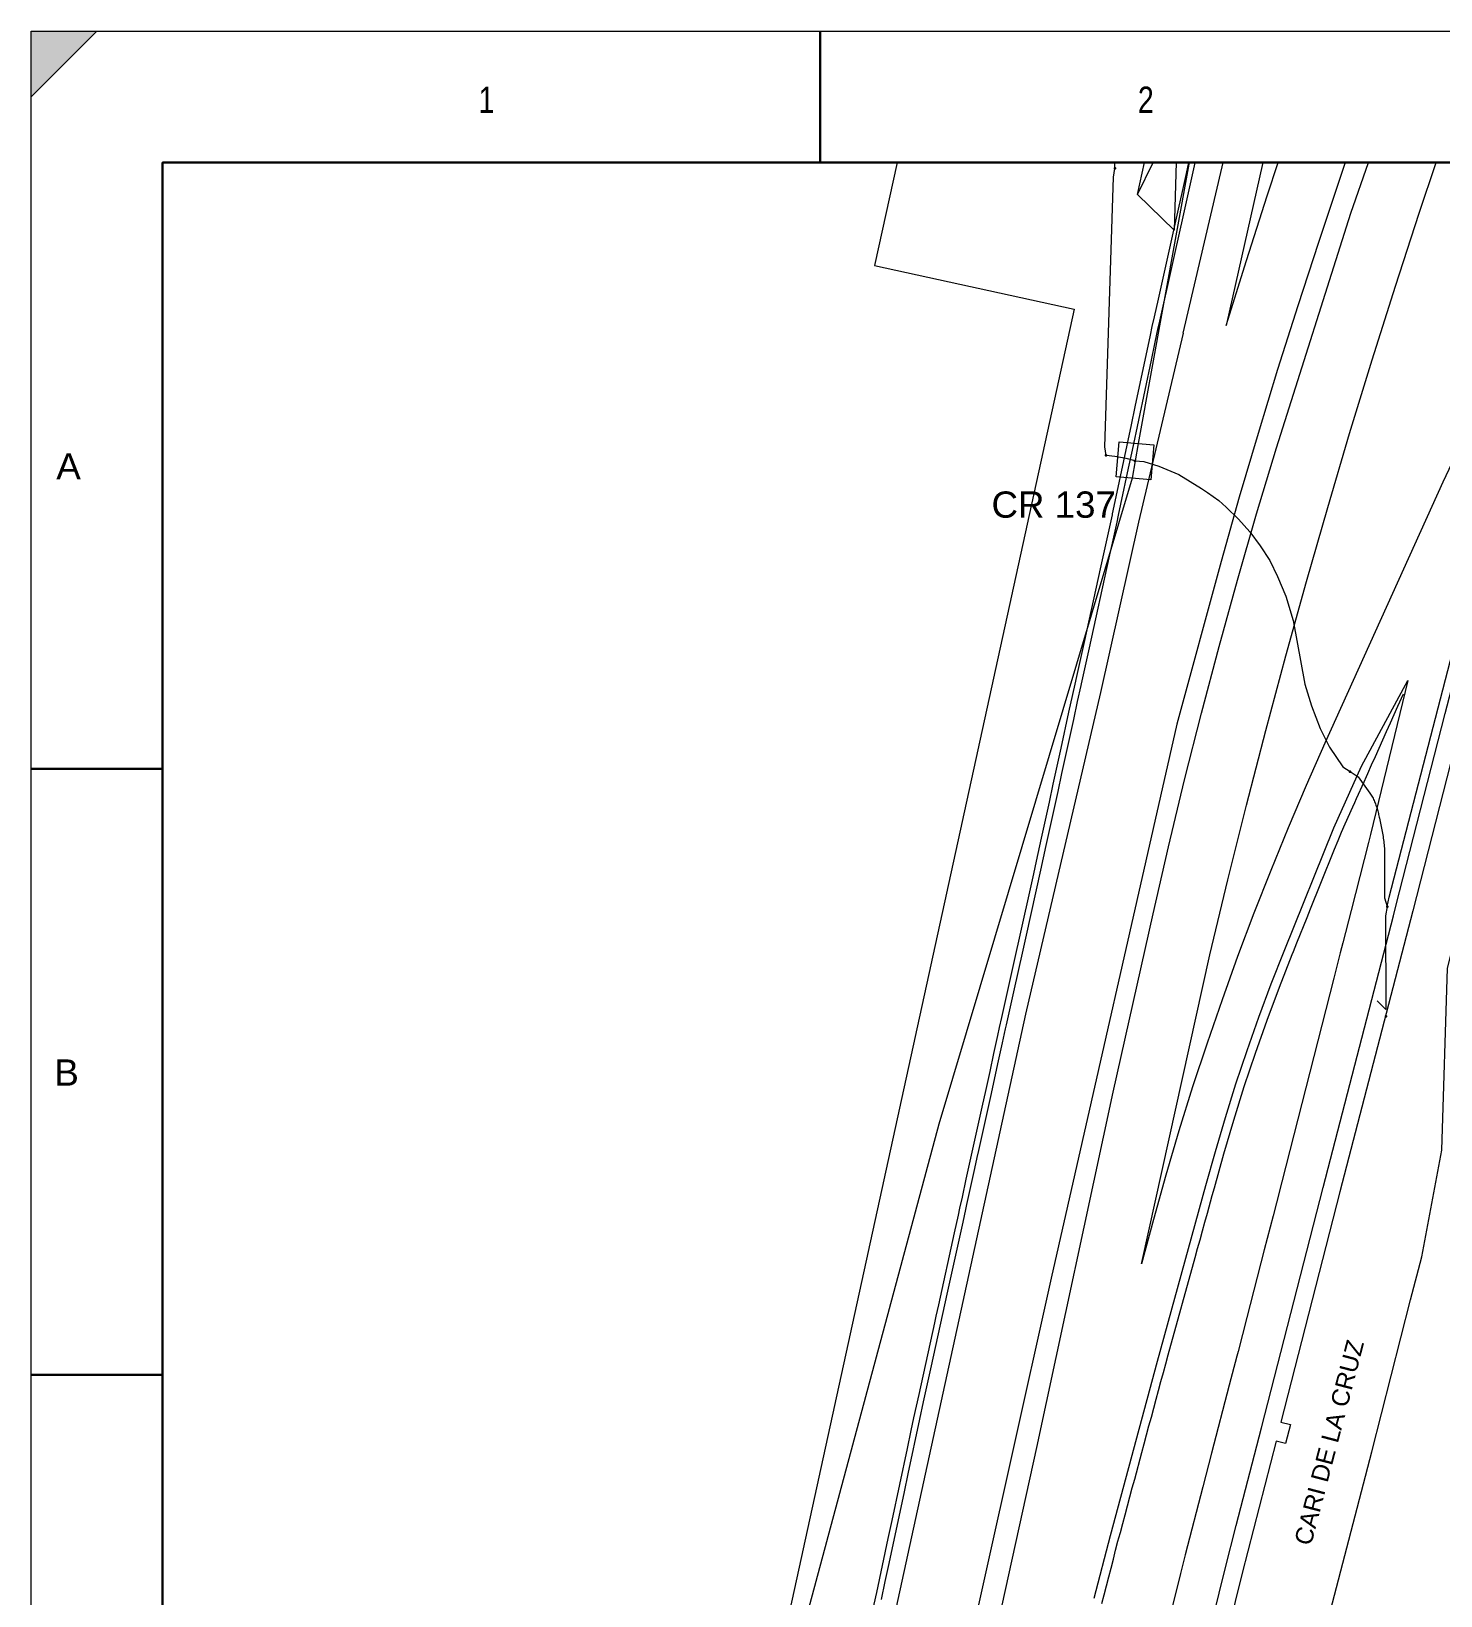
# Model space of a CAD drawing. Header units: millimetres. Extents: x 563728 to 564359, y 4765109 to 4765554.
# Drawn here: x 563728.3 to 563889.3, y 4765375.4 to 4765554.1 of the extents above; entities that cross this region are included whole.
import ezdxf
from ezdxf.enums import TextEntityAlignment as Align

# ---------------------------------------------------------------- set-up
doc = ezdxf.new("R2010")
doc.units = ezdxf.units.MM
for name, color, linetype, lineweight in [('1 CANALIZACIONES', 7, 'Continuous', 0), ('1 ESTRUCTURAS', 7, 'Continuous', 0), ('3 Canalizacion Arquetas Armario otros proyectos - Kanalizazioak Kutxatila Armairua beste proiektuak', 7, 'Continuous', 0), ('51 Canalización existente capilar y textos - Lehendik dagoen kanalizazio kapilarrak eta testuak', 7, 'Continuous', 0), ('58 Formato plano y líneas de solape - Planoaren formatua eta gainjartze marrak', 7, 'Continuous', 0), ('7 Cartografía - Kartografia', 7, 'Continuous', 0), ('Default', 7, 'Continuous', 0)]:
    doc.layers.add(name, color=color, linetype=linetype, lineweight=lineweight)
doc.styles.add('StyleArial', font='arial.ttf')

msp = doc.modelspace()

# ---------------------------------------------------------------- hatches: boundary and pattern name
at = {"layer": '58 Formato plano y líneas de solape - Planoaren formatua eta gainjartze marrak', "linetype": 'Continuous'}
msp.add_hatch(color=7, dxfattribs=at).paths.add_polyline_path([(563728.29, 4765546.58), (563728.29, 4765554.08), (563735.79, 4765554.08)])

# ---------------------------------------------------------------- linework, layer by layer
at = {"layer": '1 CANALIZACIONES', "color": 4, "linetype": 'Continuous', "lineweight": 13, "flags": 128}
msp.add_lwpolyline([(563852.07, 4765538.41), (563852.07, 4765539.08)], dxfattribs=at)
at = {"layer": '1 CANALIZACIONES', "color": 6, "linetype": 'Continuous', "lineweight": 13, "flags": 128}
for points in [[(563860.55, 4765539.08), (563860.52, 4765538.91), (563854.75, 4765506.97), (563854.38, 4765505)], [(563883.18, 4765454.09), (563883.41, 4765455.16), (563898.22, 4765512.41), (563898.92, 4765514.94), (563899.7, 4765517.44), (563900.56, 4765519.91), (563901.51, 4765522.36), (563902.53, 4765524.77), (563903.63, 4765527.15), (563904.8, 4765529.49), (563906.06, 4765531.79), (563910.17, 4765539.08)], [(563851.07, 4765505.63), (563850.92, 4765506.61), (563851.91, 4765537.42), (563852.07, 4765538.41)], [(563854.38, 4765505), (563854.05, 4765503.02), (563831.96, 4765429.24), (563816.44, 4765371.46), (563816.03, 4765369.33)], [(563854.38, 4765505), (563853.36, 4765505.27), (563852.06, 4765505.49), (563851.07, 4765505.63)], [(563854.38, 4765505), (563855.38, 4765504.93), (563857.1, 4765504.4), (563859.38, 4765503.44), (563861.97, 4765501.85), (563862.67, 4765501.39), (563863.94, 4765500.46), (563864.8, 4765499.72), (563866.18, 4765498.33), (563867.49, 4765496.88), (563868.66, 4765495.31), (563869.76, 4765493.61), (563870.67, 4765491.79), (563871.61, 4765489.55), (563872.44, 4765486.76), (563873.76, 4765479.48), (563874.54, 4765477.01), (563875.51, 4765474.45), (563876.61, 4765472.29), (563878.1, 4765470.05), (563878.94, 4765469.51)], [(563878.94, 4765469.51), (563879.88, 4765468.9), (563881.21, 4765467.05), (563881.29, 4765466.93), (563881.37, 4765466.82), (563881.44, 4765466.7), (563881.5, 4765466.58), (563881.57, 4765466.46), (563881.63, 4765466.33), (563881.69, 4765466.21), (563881.75, 4765466.07), (563881.8, 4765465.95), (563881.84, 4765465.82), (563881.89, 4765465.68), (563881.94, 4765465.55), (563881.98, 4765465.41), (563882.02, 4765465.28), (563882.06, 4765465.14), (563882.1, 4765465.01), (563882.14, 4765464.87), (563882.17, 4765464.73), (563882.2, 4765464.59), (563882.23, 4765464.46), (563882.27, 4765464.32), (563882.3, 4765464.18), (563882.34, 4765463.99), (563882.38, 4765463.8), (563882.42, 4765463.61), (563882.46, 4765463.42), (563882.5, 4765463.24), (563882.54, 4765463.05), (563882.58, 4765462.86), (563882.61, 4765462.67), (563882.65, 4765462.48), (563882.68, 4765462.29), (563882.71, 4765462.1), (563882.74, 4765461.91), (563882.77, 4765461.72), (563882.79, 4765461.54), (563882.81, 4765461.34), (563882.83, 4765461.15), (563882.85, 4765460.96), (563882.86, 4765460.77), (563882.87, 4765460.58), (563882.88, 4765460.39), (563882.89, 4765460.2), (563882.89, 4765460.01), (563882.89, 4765455.1), (563883.18, 4765454.09)], [(563883.18, 4765454.09), (563882.98, 4765453.02), (563883.04, 4765442.34), (563882.04, 4765443.34)]]:
    msp.add_lwpolyline(points, dxfattribs=at)
at = {"layer": '1 ESTRUCTURAS', "color": 7, "linetype": 'Continuous', "lineweight": 30}
for p in [(563852.07, 4765538.41), (563851.07, 4765505.63), (563854.38, 4765505), (563878.94, 4765469.51), (563883.18, 4765454.09), (563883.04, 4765441.56)]:
    msp.add_point(p, dxfattribs=at)
at = {"layer": '3 Canalizacion Arquetas Armario otros proyectos - Kanalizazioak Kutxatila Armairua beste proiektuak', "color": 6, "linetype": 'Continuous', "lineweight": 13, "flags": 128}
msp.add_lwpolyline([(563852.56, 4765507.17), (563856.54, 4765506.82), (563856.19, 4765502.83), (563852.21, 4765503.18), (563852.56, 4765507.17)], dxfattribs=at)
at = {"layer": '58 Formato plano y líneas de solape - Planoaren formatua eta gainjartze marrak', "color": 7, "linetype": 'Continuous', "lineweight": 0}
msp.add_line((563728.29, 4765554.08), (563743.29, 4765554.08), dxfattribs=at)
at = {"layer": '58 Formato plano y líneas de solape - Planoaren formatua eta gainjartze marrak', "color": 7, "linetype": 'Continuous', "lineweight": 30}
for p, q in [((563818.39, 4765539.08), (563818.39, 4765554.08)), ((563743.29, 4765539.08), (563743.29, 4765469.83)), ((563743.29, 4765469.83), (563728.29, 4765469.83)), ((563743.29, 4765400.58), (563728.29, 4765400.58))]:
    msp.add_line(p, q, dxfattribs=at)
at = {"layer": '58 Formato plano y líneas de solape - Planoaren formatua eta gainjartze marrak', "color": 7, "linetype": 'Continuous', "lineweight": 0, "flags": 128}
for points in [[(563728.29, 4765554.08), (564359.04, 4765554.08), (564359.04, 4765108.58), (563728.29, 4765108.58), (563728.29, 4765554.08)], [(563728.29, 4765546.58), (563728.29, 4765554.08), (563735.79, 4765554.08), (563728.29, 4765546.58)]]:
    msp.add_lwpolyline(points, dxfattribs=at)
at = {"layer": '58 Formato plano y líneas de solape - Planoaren formatua eta gainjartze marrak', "color": 7, "linetype": 'Continuous', "lineweight": 30, "flags": 128}
msp.add_lwpolyline([(563743.29, 4765123.58), (563743.29, 4765539.08), (564344.04, 4765539.08), (564344.04, 4765123.58), (564344.04, 4765123.58), (564344.04, 4765123.58), (564344.04, 4765123.58), (564344.04, 4765123.58), (563743.29, 4765123.58)], dxfattribs=at)
at = {"layer": '7 Cartografía - Kartografia', "color": 253, "linetype": 'Continuous', "lineweight": 0, "true_color": 0x9a9a9a, "flags": 128}
for points in [[(563827.2, 4765539.08), (563824.61, 4765527.33), (563847.41, 4765522.33), (563814.69, 4765372.53), (563813.7, 4765373.1), (563798.35, 4765305.67), (563743.29, 4765318.05)], [(563878.39, 4765539.08), (563875.35, 4765529.95), (563872.97, 4765522.71), (563870.67, 4765515.44), (563868.44, 4765508.15), (563866.29, 4765500.84), (563864.22, 4765493.5), (563859.17, 4765474.92), (563844.79, 4765411.64), (563840.18, 4765390.92), (563835.16, 4765368.36), (563830.34, 4765346.52), (563825.62, 4765325.09), (563820.05, 4765300), (563817.17, 4765287.01), (563802.74, 4765222.32), (563802.3, 4765220.31), (563794.64, 4765185.38), (563789.81, 4765164.6), (563785.92, 4765147.99), (563780.77, 4765123.58)], [(563824.4, 4765373.56), (563824.87, 4765375.75), (563826.18, 4765381.91), (563826.62, 4765383.96), (563828.37, 4765392.18), (563828.81, 4765394.23), (563829.12, 4765395.7), (563829.7, 4765398.34), (563831.5, 4765406.55), (563831.66, 4765407.29), (563831.95, 4765408.6), (563833.75, 4765416.8), (563834.2, 4765418.85), (563834.37, 4765419.63), (563834.65, 4765420.91), (563835.1, 4765422.96), (563835.55, 4765425.01), (563836, 4765427.06), (563836.45, 4765429.11), (563836.9, 4765431.16), (563837.36, 4765433.21), (563837.81, 4765435.26), (563838.26, 4765437.31), (563838.71, 4765439.37), (563838.91, 4765440.26), (563839.16, 4765441.42), (563839.62, 4765443.47), (563840.07, 4765445.52), (563840.53, 4765447.57), (563842.35, 4765455.77), (563842.8, 4765457.82), (563843.12, 4765459.27), (563843.7, 4765461.92), (563844.15, 4765463.97), (563844.6, 4765466.02), (563845.04, 4765468.07), (563845.49, 4765470.13), (563845.94, 4765472.18), (563846.83, 4765476.28), (563847.28, 4765478.33), (563847.53, 4765479.48), (563847.73, 4765480.38), (563848.18, 4765482.44), (563848.63, 4765484.49), (563850.43, 4765492.69), (563850.88, 4765494.74), (563851.79, 4765498.84), (563851.81, 4765498.94), (563852.22, 4765500.89), (563853.96, 4765509.11), (563854.4, 4765511.16), (563856.14, 4765519.38), (563856.35, 4765520.34), (563856.59, 4765521.44), (563857.05, 4765523.49), (563857.5, 4765525.54), (563857.96, 4765527.59), (563858.87, 4765531.69), (563859.33, 4765533.74), (563859.79, 4765535.79), (563860.24, 4765537.84), (563860.52, 4765539.08)], [(563825.41, 4765374.92), (563825.84, 4765376.97), (563826.28, 4765379.03), (563828.03, 4765387.24), (563828.47, 4765389.3), (563829.8, 4765395.55), (563830.23, 4765397.51), (563830.68, 4765399.56), (563831.13, 4765401.61), (563832.93, 4765409.82), (563833.38, 4765411.87), (563834.73, 4765418.02), (563835.05, 4765419.48), (563835.18, 4765420.07), (563835.63, 4765422.12), (563836.09, 4765424.17), (563836.36, 4765425.42), (563836.54, 4765426.23), (563837.44, 4765430.33), (563837.89, 4765432.38), (563838.79, 4765436.48), (563839.24, 4765438.53), (563839.59, 4765440.11), (563839.69, 4765440.58), (563840.15, 4765442.63), (563840.6, 4765444.68), (563841.51, 4765448.78), (563841.97, 4765450.83), (563843.62, 4765458.26), (563844.24, 4765461.08), (563844.68, 4765463.14), (563845.13, 4765465.19), (563845.58, 4765467.24), (563846.03, 4765469.29), (563846.47, 4765471.34), (563847.37, 4765475.45), (563847.82, 4765477.5), (563848.22, 4765479.33), (563848.26, 4765479.55), (563848.71, 4765481.6), (563849.16, 4765483.65), (563851.42, 4765493.91), (563851.87, 4765495.96), (563852.32, 4765498.01), (563852.49, 4765498.79), (563852.76, 4765500.06), (563853.63, 4765504.17), (563854.07, 4765506.23), (563856.25, 4765516.5), (563856.68, 4765518.55), (563857.03, 4765520.19), (563857.12, 4765520.61), (563857.58, 4765522.66), (563858.04, 4765524.71), (563858.49, 4765526.75), (563858.95, 4765528.8), (563859.86, 4765532.9), (563860.32, 4765534.95), (563860.78, 4765537), (563861.23, 4765539.05), (563861.24, 4765539.08)], [(563833.14, 4765346.76), (563843.15, 4765392.31), (563851.88, 4765432.88), (563856.43, 4765453.25), (563858.19, 4765460.92), (563860.04, 4765468.57), (563861.96, 4765476.2), (563863.98, 4765483.8), (563866.07, 4765491.38), (563868.25, 4765498.94), (563870.52, 4765506.48), (563879.04, 4765533.3), (563881.04, 4765539.08)], [(563854.37, 4765271.03), (563851.18, 4765271.86), (563858.21, 4765300), (563869.4, 4765344.74), (563875.24, 4765368.12), (563881.43, 4765391.81), (563885.86, 4765409.15), (563887.13, 4765414.08), (563889.41, 4765426.26), (563890.08, 4765447.05), (563899.14, 4765482.85), (563904.56, 4765503.45), (563917.19, 4765533.18), (563919.69, 4765539.08)], [(563854.67, 4765535.42), (563856.46, 4765539.08)], [(563854.67, 4765535.42), (563855.46, 4765539.08)], [(563859.07, 4765539.08), (563858.85, 4765531.37), (563854.67, 4765535.42)], [(563906.81, 4765539.08), (563889.53, 4765502.58), (563876.06, 4765472.74), (563873.93, 4765467.93), (563871.87, 4765463.09), (563869.88, 4765458.22), (563867.95, 4765453.33), (563866.1, 4765448.4), (563864.32, 4765443.45), (563862.6, 4765438.48), (563860.96, 4765433.49), (563859.39, 4765428.47), (563857.89, 4765423.42), (563856.47, 4765418.36), (563855.11, 4765413.28), (563855.15, 4765413.44)], [(563855.15, 4765413.44), (563862.94, 4765448.58), (563864.99, 4765457.14), (563867.12, 4765465.69), (563869.32, 4765474.22), (563871.6, 4765482.73), (563873.96, 4765491.21), (563876.39, 4765499.68), (563878.89, 4765508.13), (563881.47, 4765516.55), (563884.12, 4765524.95), (563886.85, 4765533.32), (563888.78, 4765539.08)], [(563859.79, 4765358.69), (563864.67, 4765378.42), (563865.94, 4765383.38), (563868.81, 4765394.56), (563875.86, 4765421.99), (563883.9, 4765453.03), (563884.18, 4765454.12), (563889.82, 4765476.15), (563891.96, 4765484.5), (563893.03, 4765488.52), (563894.17, 4765492.51), (563895.4, 4765496.48), (563896.7, 4765500.42), (563898.07, 4765504.34), (563899.52, 4765508.24), (563901.05, 4765512.1), (563902.65, 4765515.93), (563904.32, 4765519.73), (563907.3, 4765526.19), (563910.37, 4765532.59), (563912.71, 4765534.45), (563914.95, 4765539.08)], [(563859.86, 4765519.59), (563864.34, 4765538.58), (563864.46, 4765539.08)], [(563868.97, 4765539.08), (563864.79, 4765520.47), (563867.11, 4765527.88), (563869.48, 4765535.27), (563870.74, 4765539.08)], [(563916.94, 4765533.03), (563912.98, 4765532.23), (563912.36, 4765532.09), (563909.2, 4765525.53), (563906.14, 4765518.91), (563904.49, 4765515.14), (563902.9, 4765511.35), (563901.39, 4765507.52), (563899.95, 4765503.66), (563898.59, 4765499.78), (563897.3, 4765495.87), (563896.09, 4765491.94), (563894.95, 4765487.98), (563893.9, 4765484.01), (563891.76, 4765475.65), (563886.12, 4765453.62), (563877.79, 4765421.49), (563871.04, 4765395.19), (563872.13, 4765394.91), (563871.58, 4765392.74), (563870.48, 4765393.02), (563866.61, 4765377.93), (563861.73, 4765358.22)], [(563859.86, 4765519.59), (563854.79, 4765498.02), (563850.45, 4765478.54), (563841.87, 4765441.81), (563825.27, 4765365.67), (563818.96, 4765337.37), (563810.62, 4765300), (563808.26, 4765289.43), (563802.78, 4765282.27), (563795.98, 4765251.48), (563797.86, 4765243.65), (563792.99, 4765221.75), (563792.32, 4765218.73)], [(563849.72, 4765375.1), (563851.56, 4765382.23), (563856.93, 4765402.15), (563862.48, 4765422.22), (563863.55, 4765426.11), (563864.7, 4765429.98), (563865.91, 4765433.83), (563867.19, 4765437.66), (563868.53, 4765441.46), (563869.94, 4765445.25), (563871.41, 4765449), (563877.08, 4765463.1), (563880.24, 4765470.14), (563885.55, 4765479.92), (563881.29, 4765462.31), (563881.05, 4765461.39), (563880.05, 4765457.52), (563879.06, 4765453.65), (563878.1, 4765449.94), (563877.81, 4765448.8), (563877.07, 4765445.9), (563871.14, 4765422.64), (563870.53, 4765420.25), (563870.15, 4765418.77), (563869.14, 4765414.89), (563867.14, 4765407.15), (563866.14, 4765403.28), (563865.99, 4765402.72), (563865.14, 4765399.4), (563863.13, 4765391.66), (563862.13, 4765387.79), (563860.12, 4765380.04), (563859.57, 4765377.92), (563859.14, 4765376.17), (563857.19, 4765368.41)], [(563850.59, 4765374.46), (563850.85, 4765375.48), (563851.11, 4765376.5), (563851.38, 4765377.51), (563851.64, 4765378.53), (563851.9, 4765379.55), (563852.16, 4765380.56), (563852.43, 4765381.58), (563852.53, 4765381.97), (563852.7, 4765382.6), (563852.97, 4765383.61), (563853.24, 4765384.62), (563854.06, 4765387.67), (563854.34, 4765388.68), (563855.16, 4765391.72), (563855.43, 4765392.73), (563855.97, 4765394.76), (563856.25, 4765395.78), (563856.52, 4765396.79), (563856.79, 4765397.8), (563857.07, 4765398.82), (563857.34, 4765399.83), (563857.61, 4765400.85), (563857.89, 4765401.86), (563858.17, 4765402.87), (563861.24, 4765414), (563861.52, 4765415.02), (563861.8, 4765416.03), (563862.08, 4765417.04), (563862.36, 4765418.05), (563862.64, 4765419.06), (563863.2, 4765421.09), (563863.44, 4765421.96), (563864.51, 4765425.83), (563865.65, 4765429.69), (563866.86, 4765433.52), (563868.13, 4765437.33), (563869.47, 4765441.12), (563869.47, 4765441.12), (563870.87, 4765444.89), (563872.34, 4765448.63), (563872.48, 4765448.97), (563872.87, 4765449.94), (563874.04, 4765452.86), (563874.44, 4765453.84), (563875.61, 4765456.76), (563876, 4765457.73), (563876.79, 4765459.68), (563877.18, 4765460.66), (563877.57, 4765461.63), (563877.96, 4765462.6), (563878.39, 4765463.56), (563879.25, 4765465.48), (563879.47, 4765465.97), (563879.68, 4765466.44), (563880.54, 4765468.35), (563880.8, 4765468.93), (563880.97, 4765469.31), (563881.4, 4765470.27), (563881.83, 4765471.23), (563882.26, 4765472.19), (563882.69, 4765473.14), (563883.12, 4765474.1), (563883.55, 4765475.06), (563883.98, 4765476.02), (563884.41, 4765476.98), (563885.05, 4765478.41)]]:
    msp.add_lwpolyline(points, dxfattribs=at)

# ---------------------------------------------------------------- texts
at = {"layer": '51 Canalización existente capilar y textos - Lehendik dagoen kanalizazio kapilarrak eta testuak', "color": 253, "linetype": 'Continuous', "lineweight": 0, "true_color": 0x9a9a9a, "style": 'StyleArial'}
msp.add_text('CARI DE LA CRUZ', height=2, rotation=75.3485, dxfattribs=at).set_placement((563874.47, 4765380.98))
at = {"layer": '58 Formato plano y líneas de solape - Planoaren formatua eta gainjartze marrak', "color": 7, "linetype": 'Continuous', "lineweight": 30, "style": 'StyleArial', "width": 0.776663}
for s, p in [('1', (563780.3, 4765544.76)), ('2', (563855.61, 4765544.76))]:
    msp.add_text(s, height=3, dxfattribs=at).set_placement(p, align=Align.CENTER)
at = {"layer": '58 Formato plano y líneas de solape - Planoaren formatua eta gainjartze marrak', "color": 7, "linetype": 'Continuous', "lineweight": 0, "style": 'StyleArial', "width": 1.009135}
for s, p in [('A', (563733.96, 4765504.38)), ('B', (563733.73, 4765435.13))]:
    msp.add_text(s, height=3, dxfattribs=at).set_placement(p, align=Align.MIDDLE_RIGHT)
at = {"layer": 'Default', "color": 6, "linetype": 'Continuous', "lineweight": 0, "style": 'StyleArial'}
msp.add_text('CR 137', height=3, dxfattribs=at).set_placement((563837.98, 4765501.51), align=Align.TOP_LEFT)

doc.saveas('drawing.dxf')
